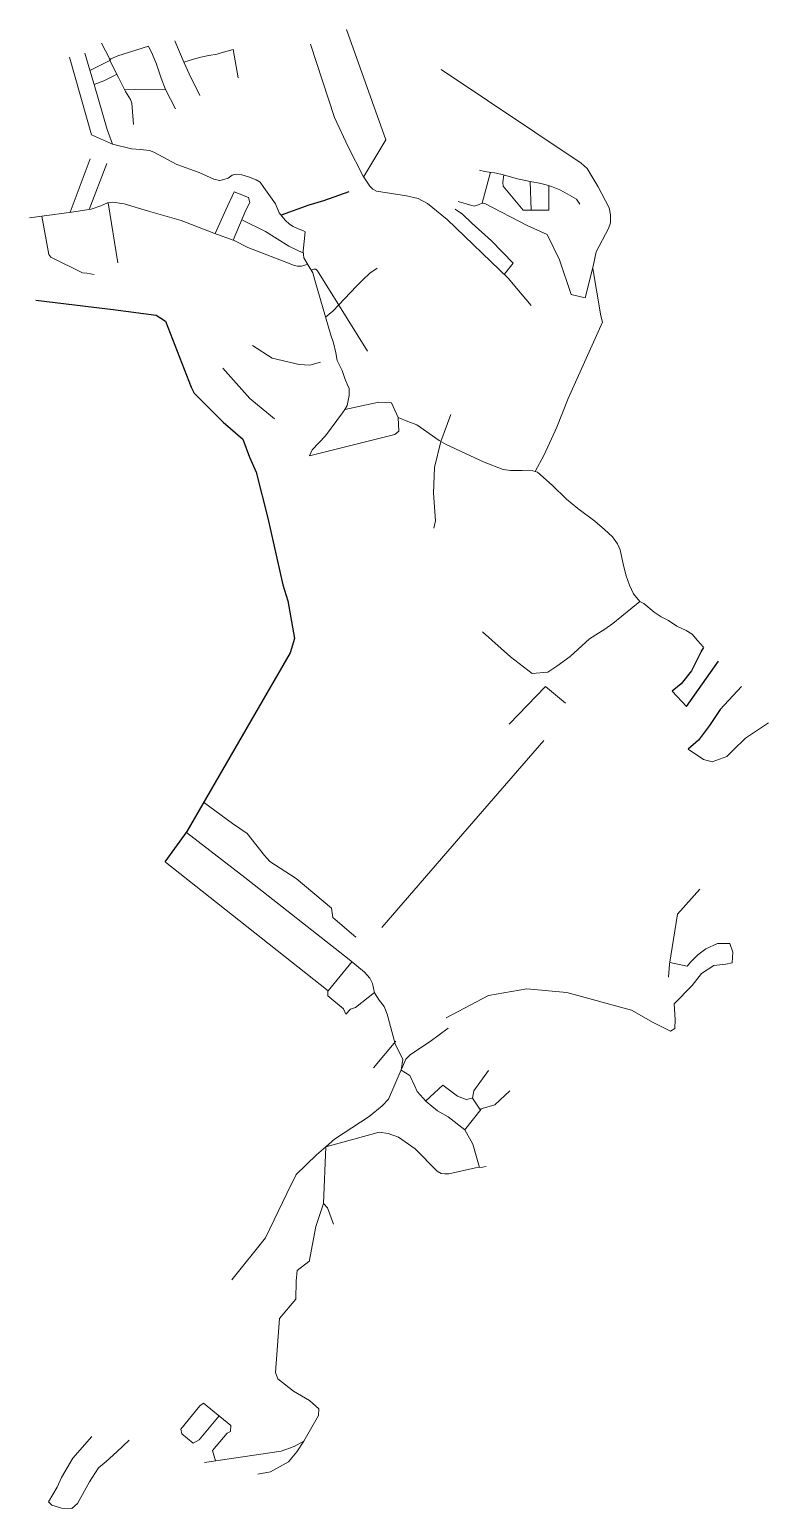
# Model space of a CAD drawing. Header units: metres. Extents: x 342074 to 345234, y 7372960 to 7377258.
# Drawn here: x 344012 to 345234, y 7374815 to 7377258 of the extents above; entities that cross this region are included whole.
import ezdxf

# ---------------------------------------------------------------- set-up
doc = ezdxf.new("R2010")
doc.units = ezdxf.units.M
for name, color, linetype, lineweight, true_color in [('ALAMEDA MINAS GERAIS - 21_01_2021 - MON21', 18, 'Continuous', 18, 0x000000), ('AVENIDA LONDRES - 08_01_2021 - FERMOM_143 - FERMOM_144', 18, 'Continuous', 18, 0x000000), ('MCT - RUA ALMEIDA LEME', 18, 'Continuous', 18, 0x000000), ('MCT - RUA BÉLEM', 18, 'Continuous', 18, 0x000000), ('MCT - RUA CINCO DE OUTUBRO', 18, 'Continuous', 18, 0x000000), ('MCT - RUA DR. AFONSO PENA JÚNIOR', 18, 'Continuous', 18, 0x000000), ('MCT - RUA FELICINA', 18, 'Continuous', 18, 0x000000), ('MCT - RUA HIDORO CUSTODIO', 18, 'Continuous', 18, 0x000000), ('MCT - RUA NOVO HORIZONTE', 18, 'Continuous', 18, 0x000000), ('MCT - RUA QUINZE DE NOVEMBRO', 18, 'Continuous', 18, 0x000000), ('MCT - RUA VASCO DA GAMA', 18, 'Continuous', 18, 0x000000), ('MCT - RUA VINTE E NOVE DE JULHO', 18, 'Continuous', 18, 0x000000), ('PASSAGEM AUGUSTA - 21_01_2021 - MON13', 18, 'Continuous', 18, 0x000000), ('PASSAGEM LUIZ GONZAGA - 07_01_2021 - FERMOM_88', 18, 'Continuous', 18, 0x000000), ('RUA 10 DE JUNHO - 21_01_2021 - MON14', 18, 'Continuous', 18, 0x000000), ('RUA 18 DE ABRIL - 21_01_2021 - MON15', 18, 'Continuous', 18, 0x000000), ('RUA 21 DE ABRIL - 08_01_2021 - FERMOM_204', 18, 'Continuous', 18, 0x000000), ('RUA ALTO DA BELA VISTA - 21_01_2021 - MON09', 18, 'Continuous', 18, 0x000000), ('RUA BATUI - 08_01_2021 - FERMOM_171', 18, 'Continuous', 18, 0x000000), ('RUA BEIRA RIO - 08_01_2021 - FERMOM_154', 18, 'Continuous', 18, 0x000000), ('RUA BONFIM - 21_01_2021 - MON01', 18, 'Continuous', 18, 0x000000), ('RUA CARLOS DRUMON DE ANDRADE - 08_01_2021 - FERMOM_157', 18, 'Continuous', 18, 0x000000), ('RUA CENTRAL - 08_01_2021 - FERMOM_164', 18, 'Continuous', 18, 0x000000), ('RUA COLOMBUS - 08_01_2021 - FERMOM_172', 18, 'Continuous', 18, 0x000000), ('RUA DA CONQUISTA - 08_01_2021 - FERMOM_178', 18, 'Continuous', 18, 0x000000), ('RUA DA FIDELIDADE - 08_01_2021 - FERMOM_155', 18, 'Continuous', 18, 0x000000), ('RUA DA VICTÓRIA - 08_01_2021 - FERMOM_176', 18, 'Continuous', 18, 0x000000), ('RUA DAS ESTRELAS - 08_01_2021 - FERMOM_159', 18, 'Continuous', 18, 0x000000), ('RUA DAS MARGARIDAS - 08_01_2021 - FERMOM_145', 18, 'Continuous', 18, 0x000000), ('RUA DOLORES GOMEZ IBARRURI - 21_01_2021 - MON12', 18, 'Continuous', 18, 0x000000), ('RUA DOS EVANGÉLICOS - 08_01_2021 - FERMOM_158', 18, 'Continuous', 18, 0x000000), ('RUA DOS MENINOS - 21_01_2021 - MON04', 18, 'Continuous', 18, 0x000000), ('RUA DOS PÁSSAROS - 08_01_2021 - FERMOM_147', 18, 'Continuous', 18, 0x000000), ('RUA EDSON QUEIROZ - 21_01_2021 - MON10', 18, 'Continuous', 18, 0x000000), ('RUA EMBU DAS ARTES - 21_01_2021 - MON08', 18, 'Continuous', 18, 0x000000), ('RUA ID AZÉM - 08_01_2021 - FERMOM_179 - FERMOM_180', 18, 'Continuous', 18, 0x000000), ('RUA IGUATEMI - 21_01_2021 - MON07', 18, 'Continuous', 18, 0x000000), ('RUA ITAPEVI - 21_01_2021 - MON06', 18, 'Continuous', 18, 0x000000), ('RUA JARDIM - 08_01_2021 - FERMOM_141', 18, 'Continuous', 18, 0x000000), ("RUA JOANA D' ARC - 08_01_2021 - FERMOM_161", 18, 'Continuous', 18, 0x000000), ('RUA JOAQUIM MANOEL DE MACEDO - 08_01_2021 - FERMOM_189', 18, 'Continuous', 18, 0x000000), ('RUA JOÃO SILVA - 21_01_2021 - MON19', 18, 'Continuous', 18, 0x000000), ('RUA LIRÍO DA PAZ - 08_01_2021 - FERMOM_140', 18, 'Continuous', 18, 0x000000), ('RUA MACALE - 21_01_2021 - MON18', 18, 'Continuous', 18, 0x000000), ('RUA MACHADO BARBOSA - 08_01_2021 - FERMOM_152', 18, 'Continuous', 18, 0x000000), ('RUA MANDUBA - 21_01_2021 - MON22', 18, 'Continuous', 18, 0x000000), ('RUA MANHACU - 21_01_2021 - MON11', 18, 'Continuous', 18, 0x000000), ('RUA MANOEL ANTÔNIO FERNANDES - 08_01_2021 - FERMOM_173', 18, 'Continuous', 18, 0x000000), ('RUA MONTE DAS OLIVEIRAS - FERMOM_199', 18, 'Continuous', 18, 0x000000), ('RUA NOGUEIRA - 21_01_2021 - MON05', 18, 'Continuous', 18, 0x000000), ('RUA NOVE DE JULHO - 08_01_2021 - FERMOM_153', 18, 'Continuous', 18, 0x000000), ('RUA ODAIR DE SOUZA - 08_01_2021 - FERMOM_177', 18, 'Continuous', 18, 0x000000), ('RUA PADRE LÉO COMISSARI - 07_01_2021 - FERMOM_165', 18, 'Continuous', 18, 0x000000), ('RUA PASTOR JOSÉ FERREIRA DE SOUZA - 08_01_2021 - FERMOM_194', 18, 'Continuous', 18, 0x000000), ('RUA PAULA SOUZA - 21_01_2021 - MON23', 18, 'Continuous', 18, 0x000000), ('RUA PRADOPOLIS - 08_01_2021 - FERMOM_156', 18, 'Continuous', 18, 0x000000), ('RUA RICARDO BRAVIN - 08_01_2021 - FERMOM_183', 18, 'Continuous', 18, 0x000000), ('RUA RUBÉNS GUEDES - 08_01_2021 - FERMOM_160', 18, 'Continuous', 18, 0x000000), ('RUA SANTANA HELENA - 08_01_2021 - FERMOM_184', 18, 'Continuous', 18, 0x000000), ('RUA SANTO ANTONIO - 08_01_2021 - FERMOM_149', 18, 'Continuous', 18, 0x000000), ('RUA SETE DE SETEMBRO - 08_01_2021 - FERMOM_192', 18, 'Continuous', 18, 0x000000), ('RUA SÃO PAULO - 08_01_2021 - FERMOM_178', 18, 'Continuous', 18, 0x000000), ('RUA TRIBUTINO NUNES - 08_01_2021 - FERMOM_198', 18, 'Continuous', 18, 0x000000), ('RUA UNIÃO - 08_01_2021 - FERMOM_177', 18, 'Continuous', 18, 0x000000), ('RUA VALDOMIRO RODRIGUES - 21_01_2021 - MON17', 18, 'Continuous', 18, 0x000000), ('RUA VINÍCIUS DE MORÃES - 08_01_2021 - FERMOM_188', 18, 'Continuous', 18, 0x000000), ('RUA ÁGUIA DOURADA ( JD DOS QUÍMICOS) - 08_01_2021 - FERMOM_146', 18, 'Continuous', 18, 0x000000), ('TRAVESSA TEÓFILO - 21_01_2021 - MON20', 18, 'Continuous', 18, 0x000000), ('VIELA 20 - 21_01_2021 - MON16', 18, 'Continuous', 18, 0x000000)]:
    doc.layers.add(name, color=color, linetype=linetype, lineweight=lineweight, true_color=true_color)
for name, color, linetype, true_color in [('MCT - RUA SAMUEL RÉIS DE OLIVEIRA', 18, 'Continuous', 0x000000), ('PASSAGEM SANTO ANTONIO - 07_01_2021 - FERMOM_82', 18, 'Continuous', 0x000000), ('RUA 27 DE AGOSTO - 08_01_2021 - FERMOM_167', 18, 'Continuous', 0x000000), ('RUA ANA MARIA - 08_01_2021 - FERMOM_168', 18, 'Continuous', 0x000000), ('RUA DO OLEODUTO - 08_01_2021 - FERMOM_166', 18, 'Continuous', 0x000000), ('RUA GEREMIA LUANARDELLI - 08_01_2021 - FERMOM_200 - FERMOM_201', 18, 'Continuous', 0x000000), ('RUA SÃO FRANCISCO - 08_01_2021 - FERMOM_203', 18, 'Continuous', 0x000000), ('RUA TANCREDO NEVES - 08_01_2021 - FERMOM_202', 18, 'Continuous', 0x000000)]:
    doc.layers.add(name, color=color, linetype=linetype, true_color=true_color)

msp = doc.modelspace()

# ---------------------------------------------------------------- linework, layer by layer
at = {"layer": 'ALAMEDA MINAS GERAIS - 21_01_2021 - MON21', "linetype": 'ByBlock'}
msp.add_lwpolyline([(344841.7, 7376802.2), (344817.7, 7376830.4), (344803.6, 7376847.4), (344702.5, 7376944.3), (344670.2, 7376970.8), (344654.9, 7376979.4), (344635.7, 7376983.6), (344585.7, 7376991.1), (344579.9, 7376994.6), (344574.8, 7376999.4)], dxfattribs=at)
at = {"layer": 'AVENIDA LONDRES - 08_01_2021 - FERMOM_143 - FERMOM_144', "linetype": 'ByBlock'}
for points in [[(344704.3, 7375608.5), (344674.6, 7375586.6), (344641.9, 7375564.8), (344634.7, 7375557.3), (344625.2, 7375535.6), (344605.6, 7375491.1), (344595.4, 7375480), (344573.8, 7375462.6), (344516.5, 7375425), (344502.4, 7375412.6)], [(344502.4, 7375412.6), (344498.1, 7375319), (344504.8, 7375311.5), (344514.7, 7375284.7)], [(344498.1, 7375319), (344485.8, 7375280.7), (344474.4, 7375222.7)], [(344474, 7375222.9), (344454.6, 7375207.9), (344453.4, 7375190.6), (344452.6, 7375160.6), (344425.8, 7375129), (344419.1, 7375039.8)], [(344418.9, 7375039.8), (344422.8, 7375029.4), (344448.8, 7375009), (344475.3, 7374993.6), (344490.6, 7374979.9), (344490, 7374968.8), (344465.7, 7374926.3)], [(344465.7, 7374926.3), (344454.4, 7374908.7), (344440.2, 7374892), (344410.9, 7374875.7), (344389.6, 7374871.6)]]:
    msp.add_lwpolyline(points, dxfattribs=at)
at = {"layer": 'MCT - RUA ALMEIDA LEME', "linetype": 'ByBlock'}
msp.add_lwpolyline([(344477, 7377234.2), (344516.4, 7377112.8), (344539, 7377064.6), (344563.9, 7377016.3), (344574.8, 7376999.4)], dxfattribs=at)
at = {"layer": 'MCT - RUA BÉLEM', "linetype": 'ByBlock'}
msp.add_lwpolyline([(344380.8, 7376736.2), (344413.5, 7376715.3), (344458.2, 7376705), (344475.6, 7376703.9), (344493.2, 7376708.5)], dxfattribs=at)
at = {"layer": 'MCT - RUA CINCO DE OUTUBRO', "linetype": 'ByBlock'}
msp.add_lwpolyline([(344708.8, 7376622.2), (344692.5, 7376577.5), (344682, 7376535), (344680.3, 7376492.1), (344683.7, 7376446.6), (344680.8, 7376434.4)], dxfattribs=at)
at = {"layer": 'MCT - RUA DR. AFONSO PENA JÚNIOR', "linetype": 'ByBlock'}
msp.add_lwpolyline([(344695.5, 7375514.5), (344719.8, 7375496), (344734.3, 7375490.8), (344744.6, 7375492.8)], dxfattribs=at)
at = {"layer": 'MCT - RUA FELICINA', "linetype": 'ByBlock'}
msp.add_lwpolyline([(344478, 7376860.6), (344482.3, 7376862.5), (344485.4, 7376862.5), (344488.4, 7376859.4), (344570.8, 7376726.8)], dxfattribs=at)
at = {"layer": 'MCT - RUA HIDORO CUSTODIO', "linetype": 'ByBlock'}
msp.add_lwpolyline([(344587.1, 7376864.3), (344574.9, 7376855.7), (344563.5, 7376844.7), (344553.1, 7376834.3), (344513.8, 7376793.2), (344501.6, 7376783.2)], dxfattribs=at)
at = {"layer": 'MCT - RUA NOVO HORIZONTE', "linetype": 'ByBlock'}
msp.add_lwpolyline([(344149.4, 7377068.9), (344180.8, 7377061.1), (344195.8, 7377060.3), (344210.5, 7377058.7), (344218, 7377055.7), (344256.1, 7377035.1), (344293, 7377022.3), (344317.3, 7377011.3), (344326.4, 7377008.9), (344327.2, 7377008.9), (344333.6, 7377010.3), (344340.5, 7377012.5), (344347.6, 7377017.9), (344354.1, 7377019.4), (344363.3, 7377018.2), (344374.3, 7377014.8), (344386.9, 7377010.2), (344393.6, 7377005.9), (344399.5, 7376997.4), (344418.7, 7376970.1), (344425.3, 7376955.6), (344434.8, 7376943.6), (344441.9, 7376936.9), (344448.4, 7376932.9), (344456.6, 7376929.1), (344464.4, 7376926.1), (344468.1, 7376923.9), (344464.9, 7376892.3), (344465.7, 7376881.2), (344473.1, 7376868.8), (344480.6, 7376856.3), (344483.9, 7376844.4), (344510.3, 7376753.4), (344514.8, 7376740.8), (344518.7, 7376724.4), (344521.1, 7376711.5), (344529.1, 7376695.2), (344533.4, 7376682), (344538.8, 7376669.7), (344541, 7376665.9), (344541, 7376653.5), (344537.7, 7376637.1), (344533.4, 7376630.5)], dxfattribs=at)
at = {"layer": 'MCT - RUA QUINZE DE NOVEMBRO', "linetype": 'ByBlock'}
msp.add_lwpolyline([(344475.4, 7376553.8), (344616.5, 7376589), (344622.7, 7376595), (344622, 7376617.2)], dxfattribs=at)
at = {"layer": 'MCT - RUA SAMUEL RÉIS DE OLIVEIRA', "linetype": 'ByBlock'}
msp.add_line((345074.8, 7376165.4), (345098.5, 7376140.1), dxfattribs=at)
at = {"layer": 'MCT - RUA VASCO DA GAMA', "linetype": 'ByBlock'}
msp.add_lwpolyline([(345010.6, 7376326.3), (345021.1, 7376313.4), (345027.9, 7376310.2), (345044.9, 7376295.8), (345056.7, 7376288), (345068.8, 7376282.1), (345082.6, 7376272.4), (345097.6, 7376265.3), (345107.5, 7376259.3), (345116.5, 7376248.9), (345126.5, 7376237.8)], dxfattribs=at)
at = {"layer": 'MCT - RUA VINTE E NOVE DE JULHO', "linetype": 'ByBlock'}
msp.add_lwpolyline([(344594.7, 7375774.9), (344728.5, 7375929.3)], dxfattribs=at)
at = {"layer": 'PASSAGEM AUGUSTA - 21_01_2021 - MON13', "linetype": 'ByBlock'}
msp.add_lwpolyline([(344756.2, 7377026.2), (344764.5, 7377024), (344772.4, 7377022.7), (344775, 7377022.2), (344781.2, 7377021.6), (344786.4, 7377020.6), (344793.9, 7377018.6), (344819.2, 7377011.8), (344842.7, 7377006.7), (344855.3, 7377004.3), (344866.3, 7377001.8), (344875.2, 7376999), (344889, 7376993.4), (344901.3, 7376987.1), (344916.5, 7376978), (344922, 7376970)], dxfattribs=at)
at = {"layer": 'PASSAGEM LUIZ GONZAGA - 07_01_2021 - FERMOM_88', "linetype": 'ByBlock'}
msp.add_lwpolyline([(344331.7, 7376698.6), (344376.4, 7376649), (344417.2, 7376614.9)], dxfattribs=at)
at = {"layer": 'PASSAGEM SANTO ANTONIO - 07_01_2021 - FERMOM_82', "linetype": 'ByBlock'}
msp.add_lwpolyline([(344540.3, 7376990), (344498.5, 7376975.2), (344473.9, 7376968), (344428.5, 7376951.6)], dxfattribs=at)
at = {"layer": 'RUA 10 DE JUNHO - 21_01_2021 - MON14', "linetype": 'ByBlock'}
msp.add_lwpolyline([(344870.7, 7377000.4), (344870.7, 7376960)], dxfattribs=at)
at = {"layer": 'RUA 18 DE ABRIL - 21_01_2021 - MON15', "linetype": 'ByBlock'}
msp.add_lwpolyline([(344870.7, 7376960), (344828.5, 7376959.9), (344795.4, 7376999.6), (344794.6, 7377006.4), (344796.2, 7377018)], dxfattribs=at)
at = {"layer": 'RUA 21 DE ABRIL - 08_01_2021 - FERMOM_204', "linetype": 'ByBlock'}
msp.add_lwpolyline([(345101.3, 7376069.3), (345126.7, 7376052.1), (345141.1, 7376048.6), (345165.3, 7376057.2), (345175.7, 7376067.6), (345195.8, 7376087.7), (345233.9, 7376113)], dxfattribs=at)
at = {"layer": 'RUA 27 DE AGOSTO - 08_01_2021 - FERMOM_167', "linetype": 'ByBlock'}
msp.add_lwpolyline([(344285, 7376657.2), (344332.3, 7376609.9), (344364.7, 7376581.8)], dxfattribs=at)
at = {"layer": 'RUA ALTO DA BELA VISTA - 21_01_2021 - MON09', "linetype": 'ByBlock'}
for points in [[(344622, 7376617.2), (344637.9, 7376611), (344652.7, 7376605.5), (344689.7, 7376579.1), (344700.9, 7376572.6), (344763.8, 7376543.8), (344795.6, 7376531.2), (344807.6, 7376529.6), (344826.5, 7376529.8), (344844.5, 7376529.4), (344848.4, 7376528.1), (344852.3, 7376526.9), (344876.1, 7376505.3), (344899.9, 7376482.7), (344918.9, 7376467), (344946.7, 7376446.2), (344962.6, 7376432.5), (344976, 7376420.3), (344984.5, 7376408.5), (344989, 7376398.5), (344994.4, 7376373), (344998.4, 7376356), (345003.9, 7376340.1), (345010.6, 7376326.3)], [(345021.1, 7376313.4), (344976.7, 7376277.1), (344963.2, 7376267.8), (344938.2, 7376251.9), (344906.2, 7376222.5), (344884, 7376206.7), (344869.1, 7376196.4), (344843, 7376194.6)]]:
    msp.add_lwpolyline(points, dxfattribs=at)
at = {"layer": 'RUA ANA MARIA - 08_01_2021 - FERMOM_168', "linetype": 'ByBlock'}
msp.add_lwpolyline([(344022.6, 7376811), (344150.4, 7376796), (344221.9, 7376786.2), (344236.9, 7376776.3), (344279.7, 7376667.2), (344284.4, 7376657.8), (344285, 7376657.2)], dxfattribs=at)
at = {"layer": 'RUA BATUI - 08_01_2021 - FERMOM_171', "linetype": 'ByBlock'}
msp.add_lwpolyline([(344078.3, 7377212.7), (344115, 7377084.2), (344149.4, 7377068.9)], dxfattribs=at)
at = {"layer": 'RUA BEIRA RIO - 08_01_2021 - FERMOM_154', "linetype": 'ByBlock'}
msp.add_lwpolyline([(344300.1, 7375982.1), (344348, 7375946.7), (344372, 7375929.9), (344400.7, 7375894), (344409.8, 7375884), (344452.9, 7375855.7), (344511.8, 7375806.9), (344513.7, 7375791.6), (344551.5, 7375758.6)], dxfattribs=at)
at = {"layer": 'RUA BONFIM - 21_01_2021 - MON01', "linetype": 'ByBlock'}
msp.add_lwpolyline([(344012.4, 7376947.1), (344032.9, 7376950), (344081.7, 7376956.8), (344114.2, 7376961.6), (344130.5, 7376967), (344141.4, 7376971.9), (344149.8, 7376972.9), (344169, 7376970.3), (344208.9, 7376958.3), (344262.9, 7376942.9), (344317.1, 7376922.1), (344350.5, 7376909.6), (344373.3, 7376898.4), (344440.7, 7376872.3), (344449.6, 7376868.6), (344455.6, 7376867.6), (344462.1, 7376867.6), (344465.9, 7376868.2), (344469.1, 7376869.3), (344472.3, 7376870.2)], dxfattribs=at)
at = {"layer": 'RUA CARLOS DRUMON DE ANDRADE - 08_01_2021 - FERMOM_157', "linetype": 'ByBlock'}
for points in [[(344744.8, 7375492.8), (344746.6, 7375505.2), (344771.3, 7375538.4)], [(344731.3, 7375439.8), (344758.8, 7375474.6)]]:
    msp.add_lwpolyline(points, dxfattribs=at)
at = {"layer": 'RUA CENTRAL - 08_01_2021 - FERMOM_164', "linetype": 'ByBlock'}
msp.add_lwpolyline([(345169.8, 7375748.2), (345149.4, 7375748.2), (345130.3, 7375739.7), (345116.9, 7375729.9), (345105.7, 7375717.9), (345099.3, 7375710.9), (345070.6, 7375716.8)], dxfattribs=at)
at = {"layer": 'RUA COLOMBUS - 08_01_2021 - FERMOM_172', "linetype": 'ByBlock'}
msp.add_lwpolyline([(344103.9, 7377219.4), (344111.8, 7377191.4), (344119, 7377167.7), (344140.5, 7377093.1), (344149.4, 7377068.9)], dxfattribs=at)
at = {"layer": 'RUA DA CONQUISTA - 08_01_2021 - FERMOM_178', "linetype": 'ByBlock'}
msp.add_lwpolyline([(344169.7, 7377158.5), (344237.1, 7377159.1)], dxfattribs=at)
at = {"layer": 'RUA DA FIDELIDADE - 08_01_2021 - FERMOM_155', "linetype": 'ByBlock'}
msp.add_lwpolyline([(344581, 7375542.7), (344618.1, 7375587)], dxfattribs=at)
at = {"layer": 'RUA DA VICTÓRIA - 08_01_2021 - FERMOM_176', "linetype": 'ByBlock'}
msp.add_lwpolyline([(344208.9, 7377230.8), (344215.6, 7377216.8), (344222, 7377201), (344229.9, 7377178.1), (344237.1, 7377159.1), (344253.9, 7377127.1)], dxfattribs=at)
at = {"layer": 'RUA DAS ESTRELAS - 08_01_2021 - FERMOM_159', "linetype": 'ByBlock'}
msp.add_lwpolyline([(345071.8, 7375603.5), (345043.1, 7375617.8), (345007.3, 7375638.5), (344900.5, 7375667.4), (344834.6, 7375673.7), (344770.9, 7375662.7), (344701.2, 7375625.7)], dxfattribs=at)
at = {"layer": 'RUA DAS MARGARIDAS - 08_01_2021 - FERMOM_145', "linetype": 'ByBlock'}
msp.add_lwpolyline([(344502.4, 7375412.6), (344576.3, 7375433), (344590.6, 7375436.6), (344605.1, 7375434.5), (344622.3, 7375428.7), (344649.9, 7375409.4), (344686.1, 7375372.2), (344692.7, 7375368.3), (344698.8, 7375367.7), (344705.6, 7375367.9), (344749.6, 7375378), (344760.9, 7375378.7), (344767.5, 7375379.8)], dxfattribs=at)
at = {"layer": 'RUA DO OLEODUTO - 08_01_2021 - FERMOM_166', "linetype": 'ByBlock'}
msp.add_lwpolyline([(344364.7, 7376581.8), (344376.1, 7376552), (344386.9, 7376527.1), (344406.1, 7376451.1), (344431.1, 7376341), (344439.6, 7376314.3), (344450.4, 7376252.3), (344443.3, 7376228.6), (344272.3, 7375933.6), (344236.1, 7375883.4)], dxfattribs=at)
at = {"layer": 'RUA DOLORES GOMEZ IBARRURI - 21_01_2021 - MON12', "linetype": 'ByBlock'}
msp.add_lwpolyline([(344692.9, 7377192.5), (344924.2, 7377037.6), (344934.3, 7377028.6), (344952.2, 7376998.4), (344970.4, 7376963.9), (344972.9, 7376952.3), (344972.8, 7376938.8), (344969.6, 7376929.8), (344949.2, 7376890.8), (344944.3, 7376867.3), (344930.7, 7376815.2)], dxfattribs=at)
at = {"layer": 'RUA DOS EVANGÉLICOS - 08_01_2021 - FERMOM_158', "linetype": 'ByBlock'}
msp.add_lwpolyline([(344744.6, 7375492.8), (344744.8, 7375492.8), (344757, 7375474.8), (344781.8, 7375481.9), (344806.3, 7375504.7)], dxfattribs=at)
at = {"layer": 'RUA DOS MENINOS - 21_01_2021 - MON04', "linetype": 'ByBlock'}
msp.add_lwpolyline([(344142.1, 7376972), (344158.2, 7376873)], dxfattribs=at)
at = {"layer": 'RUA DOS PÁSSAROS - 08_01_2021 - FERMOM_147', "linetype": 'ByBlock'}
msp.add_lwpolyline([(344272, 7375931.9), (344368, 7375857.3), (344540.6, 7375721.9), (344566.3, 7375700.8), (344575, 7375691.3), (344579.2, 7375682.4), (344582.4, 7375667), (344590.5, 7375654.6), (344598.8, 7375644.4), (344603.3, 7375631.7), (344616.6, 7375582.8), (344629.4, 7375556.5), (344626.9, 7375539.3), (344641.1, 7375530.2), (344649.3, 7375512.8), (344653.4, 7375503.8), (344668.3, 7375487.4), (344687, 7375472), (344704.4, 7375462), (344731.7, 7375440.5), (344745.3, 7375416.7), (344756.1, 7375378.4)], dxfattribs=at)
at = {"layer": 'RUA EDSON QUEIROZ - 21_01_2021 - MON10', "linetype": 'ByBlock'}
msp.add_lwpolyline([(344848.4, 7376528.1), (344863, 7376555.9), (344883.9, 7376601.4), (344902.7, 7376648.9), (344959.7, 7376774.7)], dxfattribs=at)
at = {"layer": 'RUA EMBU DAS ARTES - 21_01_2021 - MON08', "linetype": 'ByBlock'}
msp.add_lwpolyline([(344319.3, 7376921.2), (344337, 7376960.4), (344350.5, 7376989.9)], dxfattribs=at)
at = {"layer": 'RUA GEREMIA LUANARDELLI - 08_01_2021 - FERMOM_200 - FERMOM_201', "linetype": 'ByBlock'}
msp.add_line((345098.5, 7376140.1), (345151.5, 7376214.9), dxfattribs=at)
at = {"layer": 'RUA ID AZÉM - 08_01_2021 - FERMOM_179 - FERMOM_180', "linetype": 'ByBlock'}
msp.add_lwpolyline([(344119, 7377167.7), (344135.4, 7377173.7), (344153, 7377182.1), (344156.7, 7377184.3)], dxfattribs=at)
at = {"layer": 'RUA IGUATEMI - 21_01_2021 - MON07', "linetype": 'ByBlock'}
msp.add_lwpolyline([(344350.5, 7376989.9), (344374.5, 7376980.9), (344376.5, 7376972.4), (344370, 7376959.9), (344348.8, 7376910.3)], dxfattribs=at)
at = {"layer": 'RUA ITAPEVI - 21_01_2021 - MON06', "linetype": 'ByBlock'}
msp.add_lwpolyline([(344364.2, 7376943.4), (344402.3, 7376924.5), (344440.9, 7376900.5), (344465.2, 7376888.6)], dxfattribs=at)
at = {"layer": 'RUA JARDIM - 08_01_2021 - FERMOM_141', "linetype": 'ByBlock'}
msp.add_lwpolyline([(344465.7, 7374926.3), (344449.8, 7374917.2), (344428.4, 7374909.7), (344301.4, 7374890.7)], dxfattribs=at)
at = {"layer": "RUA JOANA D' ARC - 08_01_2021 - FERMOM_161", "linetype": 'ByBlock'}
msp.add_lwpolyline([(345078.2, 7375648.9), (345107.8, 7375679.2), (345123.3, 7375698.9), (345143.7, 7375712.3), (345163.5, 7375714.4), (345174.1, 7375716.5), (345174.8, 7375734.1), (345169.8, 7375748.2)], dxfattribs=at)
at = {"layer": 'RUA JOAQUIM MANOEL DE MACEDO - 08_01_2021 - FERMOM_189', "linetype": 'ByBlock'}
msp.add_lwpolyline([(344176.8, 7374928), (344156.9, 7374908.8), (344139.3, 7374892.4), (344126.3, 7374882.2), (344111.6, 7374859.3), (344091.8, 7374823.3), (344082.2, 7374815.1), (344065.4, 7374815.5), (344061.7, 7374816.6)], dxfattribs=at)
at = {"layer": 'RUA JOÃO SILVA - 21_01_2021 - MON19', "linetype": 'ByBlock'}
msp.add_lwpolyline([(344715.8, 7376961.4), (344728, 7376953.4), (344743.7, 7376938.4), (344775.9, 7376909.1), (344812, 7376872.1)], dxfattribs=at)
at = {"layer": 'RUA LIRÍO DA PAZ - 08_01_2021 - FERMOM_140', "linetype": 'ByBlock'}
msp.add_lwpolyline([(344320, 7374893.5), (344314.7, 7374910.6), (344339, 7374939.7), (344344.8, 7374942.3), (344345.1, 7374952), (344300.1, 7374988.8), (344293.8, 7374984.6), (344262.2, 7374946), (344264, 7374938.1), (344283.1, 7374922.9), (344293, 7374928.4), (344325.6, 7374968)], dxfattribs=at)
at = {"layer": 'RUA MACALE - 21_01_2021 - MON18', "linetype": 'ByBlock'}
msp.add_lwpolyline([(344774.2, 7377022.4), (344760.4, 7376971.3)], dxfattribs=at)
at = {"layer": 'RUA MACHADO BARBOSA - 08_01_2021 - FERMOM_152', "linetype": 'ByBlock'}
msp.add_lwpolyline([(344505.5, 7375671.3), (344505.5, 7375662), (344531.5, 7375640.4), (344535, 7375631.9), (344542.8, 7375639.7), (344551, 7375642.9), (344582.6, 7375667.4)], dxfattribs=at)
at = {"layer": 'RUA MANDUBA - 21_01_2021 - MON22', "linetype": 'ByBlock'}
msp.add_lwpolyline([(344930.7, 7376815.2), (344908, 7376820.5), (344888.3, 7376877.9), (344867.8, 7376919.7)], dxfattribs=at)
at = {"layer": 'RUA MANHACU - 21_01_2021 - MON11', "linetype": 'ByBlock'}
msp.add_lwpolyline([(344943.8, 7376863.5), (344956.8, 7376785.3), (344959.7, 7376774.7)], dxfattribs=at)
at = {"layer": 'RUA MANOEL ANTÔNIO FERNANDES - 08_01_2021 - FERMOM_173', "linetype": 'ByBlock'}
msp.add_lwpolyline([(344131.6, 7377235.6), (344144.7, 7377210.4), (344145.3, 7377207.2), (344159.3, 7377179.1), (344171.1, 7377155.8), (344179.3, 7377142.8), (344181.2, 7377136.7), (344184.3, 7377101.2)], dxfattribs=at)
at = {"layer": 'RUA MONTE DAS OLIVEIRAS - FERMOM_199', "linetype": 'ByBlock'}
for points in [[(344843, 7376194.6), (344807.4, 7376221.8), (344761.4, 7376263)], [(344898.5, 7376145.5), (344865.3, 7376172.8), (344805.4, 7376110.7)]]:
    msp.add_lwpolyline(points, dxfattribs=at)
at = {"layer": 'RUA NOGUEIRA - 21_01_2021 - MON05', "linetype": 'ByBlock'}
msp.add_lwpolyline([(344032.9, 7376950), (344044.5, 7376886.4), (344047.8, 7376882.3), (344099.9, 7376856.3), (344106.9, 7376855.7), (344119.3, 7376853.8)], dxfattribs=at)
at = {"layer": 'RUA NOVE DE JULHO - 08_01_2021 - FERMOM_153', "linetype": 'ByBlock'}
msp.add_lwpolyline([(344506.3, 7375670.4), (344545.8, 7375718.5)], dxfattribs=at)
at = {"layer": 'RUA ODAIR DE SOUZA - 08_01_2021 - FERMOM_177', "linetype": 'ByBlock'}
msp.add_lwpolyline([(344267.5, 7377204.1), (344283.2, 7377209.3), (344295.7, 7377212.7), (344308.8, 7377215.4), (344322.4, 7377217.8), (344329.4, 7377219.8), (344348.9, 7377225.3), (344357.4, 7377178.6)], dxfattribs=at)
at = {"layer": 'RUA PADRE LÉO COMISSARI - 07_01_2021 - FERMOM_165', "linetype": 'ByBlock'}
msp.add_lwpolyline([(345120.3, 7375838.2), (345083.5, 7375796.8), (345070.2, 7375714.3), (345068.4, 7375692.6)], dxfattribs=at)
at = {"layer": 'RUA PASTOR JOSÉ FERREIRA DE SOUZA - 08_01_2021 - FERMOM_194', "linetype": 'ByBlock'}
msp.add_lwpolyline([(344533.4, 7376630.5), (344589.8, 7376642.6), (344610.9, 7376641.5), (344622, 7376617.2)], dxfattribs=at)
at = {"layer": 'RUA PAULA SOUZA - 21_01_2021 - MON23', "linetype": 'ByBlock'}
msp.add_lwpolyline([(344565, 7377015.3), (344601.3, 7377076), (344536.4, 7377258.2)], dxfattribs=at)
at = {"layer": 'RUA PRADOPOLIS - 08_01_2021 - FERMOM_156', "linetype": 'ByBlock'}
msp.add_lwpolyline([(344667.5, 7375488.6), (344695.5, 7375514.5)], dxfattribs=at)
at = {"layer": 'RUA RICARDO BRAVIN - 08_01_2021 - FERMOM_183', "linetype": 'ByBlock'}
msp.add_lwpolyline([(344140.2, 7377036.9), (344111, 7376961.1)], dxfattribs=at)
at = {"layer": 'RUA RUBÉNS GUEDES - 08_01_2021 - FERMOM_160', "linetype": 'ByBlock'}
msp.add_lwpolyline([(345078.2, 7375648.9), (345079.6, 7375622.8), (345078.9, 7375607.8), (345071.8, 7375603.5)], dxfattribs=at)
at = {"layer": 'RUA SANTANA HELENA - 08_01_2021 - FERMOM_184', "linetype": 'ByBlock'}
msp.add_lwpolyline([(344112.7, 7377044.7), (344079.8, 7376956.6)], dxfattribs=at)
at = {"layer": 'RUA SANTO ANTONIO - 08_01_2021 - FERMOM_149', "linetype": 'ByBlock'}
msp.add_lwpolyline([(344237.3, 7375882.9), (344506.3, 7375670.4)], dxfattribs=at)
at = {"layer": 'RUA SETE DE SETEMBRO - 08_01_2021 - FERMOM_192', "linetype": 'ByBlock'}
msp.add_lwpolyline([(344533.4, 7376630.5), (344529.7, 7376624.9), (344501.8, 7376587.1), (344479.8, 7376564), (344475.4, 7376553.8)], dxfattribs=at)
at = {"layer": 'RUA SÃO FRANCISCO - 08_01_2021 - FERMOM_203', "linetype": 'ByBlock'}
msp.add_lwpolyline([(345189.5, 7376172.9), (345153.8, 7376134.9), (345136.5, 7376108.4), (345118.1, 7376084.3), (345101.3, 7376069.3)], dxfattribs=at)
at = {"layer": 'RUA SÃO PAULO - 08_01_2021 - FERMOM_178', "linetype": 'ByBlock'}
msp.add_lwpolyline([(344112, 7377190.8), (344145.3, 7377207.2), (344146.9, 7377210), (344158.5, 7377214.6), (344208.9, 7377230.8)], dxfattribs=at)
at = {"layer": 'RUA TANCREDO NEVES - 08_01_2021 - FERMOM_202', "linetype": 'ByBlock'}
msp.add_line((345126.7, 7376237.6), (345122.3, 7376230.1), dxfattribs=at)
msp.add_lwpolyline([(345121.9, 7376229.5), (345106.5, 7376198.8), (345089.8, 7376177.5), (345074.8, 7376165.4)], dxfattribs=at)
at = {"layer": 'RUA TRIBUTINO NUNES - 08_01_2021 - FERMOM_198', "linetype": 'ByBlock'}
msp.add_lwpolyline([(344728.5, 7375929.3), (344862.4, 7376083.8)], dxfattribs=at)
at = {"layer": 'RUA UNIÃO - 08_01_2021 - FERMOM_177', "linetype": 'ByBlock'}
msp.add_lwpolyline([(344252.4, 7377239.8), (344267.9, 7377203.2), (344276.2, 7377185.1), (344294, 7377149.1)], dxfattribs=at)
at = {"layer": 'RUA VALDOMIRO RODRIGUES - 21_01_2021 - MON17', "linetype": 'ByBlock'}
msp.add_lwpolyline([(344720.7, 7376974.2), (344747.5, 7376966.3), (344755.7, 7376969), (344760.4, 7376971.3), (344765, 7376970.9), (344834.9, 7376934.5), (344867.8, 7376919.7)], dxfattribs=at)
at = {"layer": 'RUA VINÍCIUS DE MORÃES - 08_01_2021 - FERMOM_188', "linetype": 'ByBlock'}
msp.add_lwpolyline([(344061.7, 7374816.6), (344049.3, 7374820.4), (344043.9, 7374826.2), (344058.2, 7374850.1), (344065, 7374866.1), (344083.9, 7374897.9), (344115.5, 7374933.7)], dxfattribs=at)
at = {"layer": 'RUA ÁGUIA DOURADA ( JD DOS QUÍMICOS) - 08_01_2021 - FERMOM_146', "linetype": 'ByBlock'}
msp.add_lwpolyline([(344502.4, 7375412.6), (344487, 7375399), (344453.4, 7375366.9), (344437.8, 7375335.6), (344402.4, 7375262.1), (344346.8, 7375192.9)], dxfattribs=at)
at = {"layer": 'TRAVESSA TEÓFILO - 21_01_2021 - MON20', "linetype": 'ByBlock'}
msp.add_lwpolyline([(344812, 7376872.1), (344797.1, 7376853.6)], dxfattribs=at)
at = {"layer": 'VIELA 20 - 21_01_2021 - MON16', "linetype": 'ByBlock'}
msp.add_lwpolyline([(344840.2, 7377007.2), (344841.4, 7376959.9)], dxfattribs=at)

doc.saveas('drawing.dxf')
